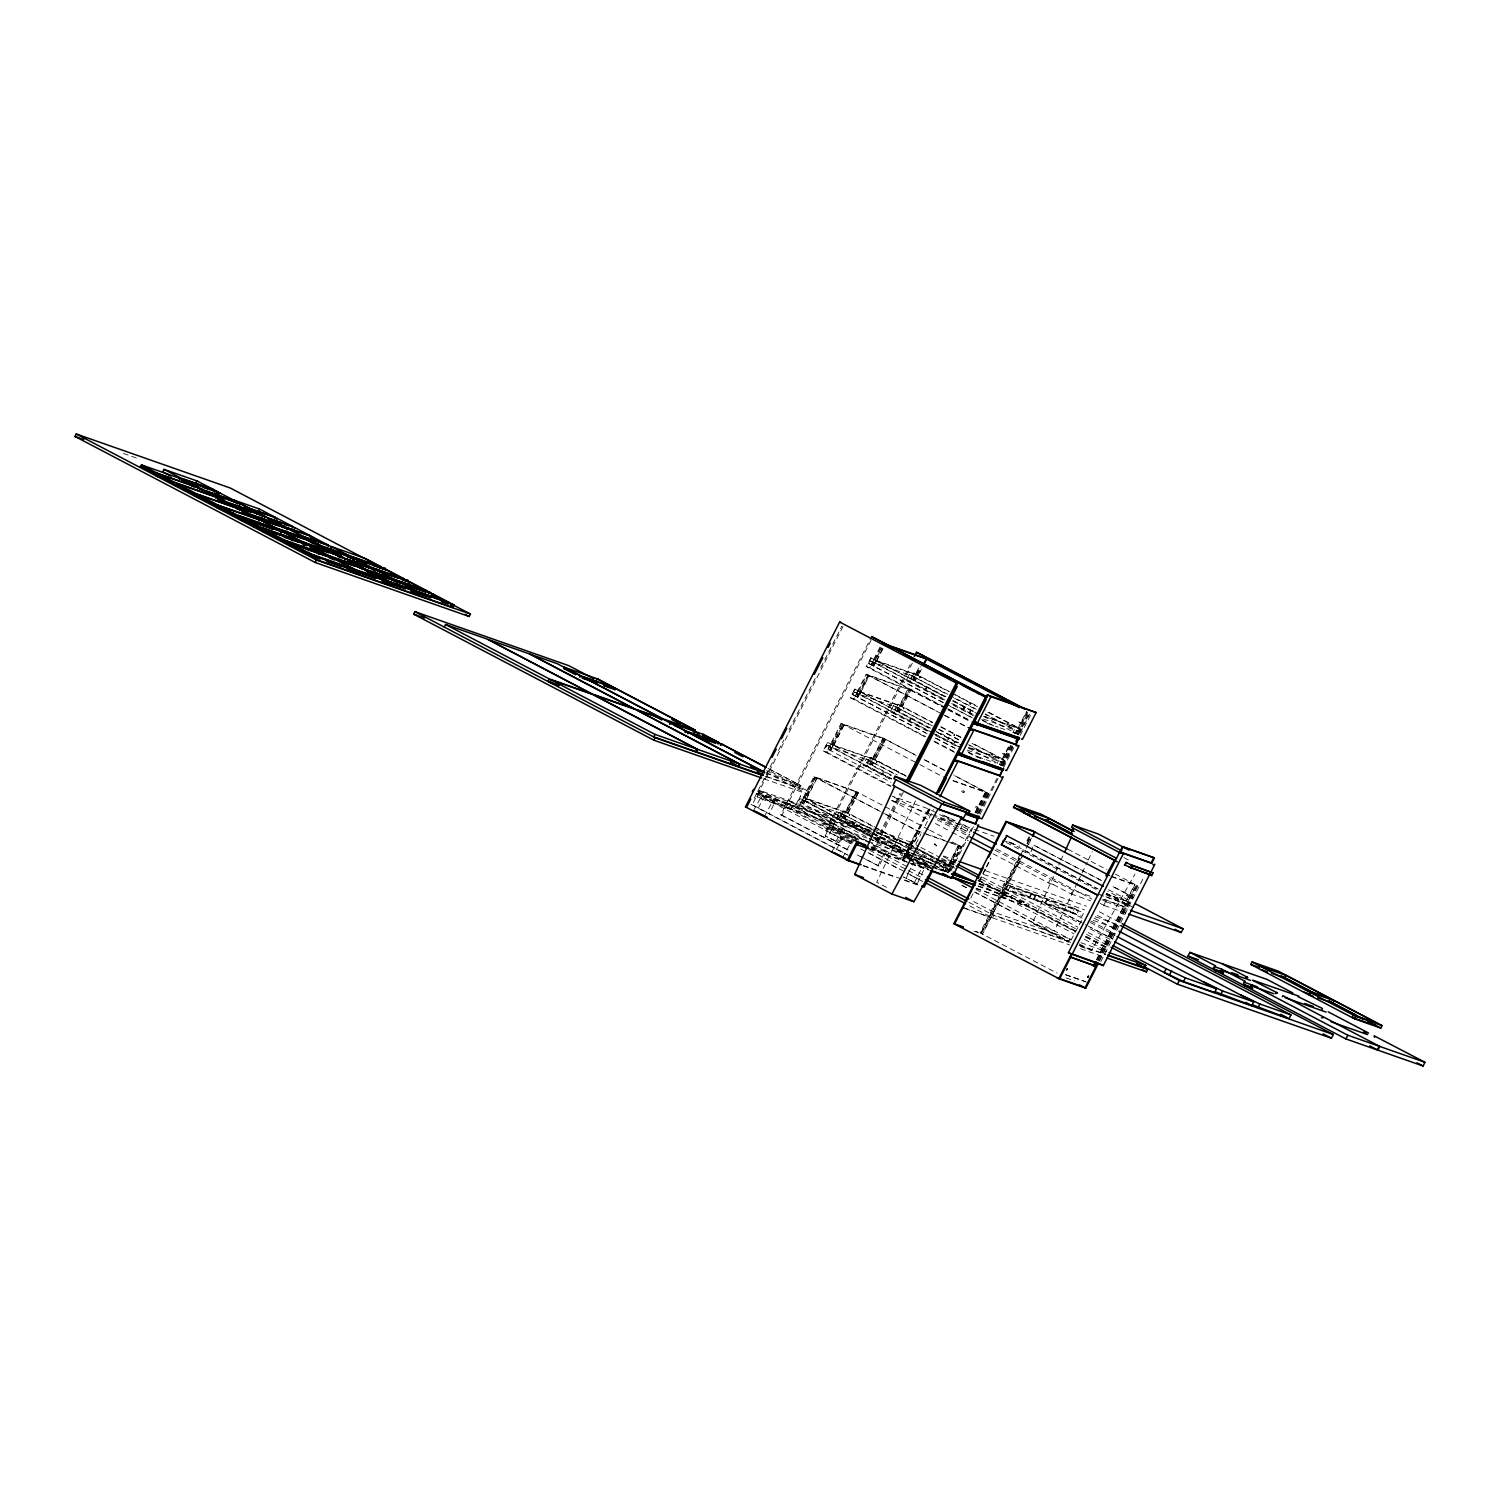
<?xml version="1.0" encoding="UTF-8"?>
<svg xmlns="http://www.w3.org/2000/svg" width="1500" height="1500" viewBox="0 0 1500 1500"><rect width="100%" height="100%" fill="white"/><g stroke="black" fill="none" stroke-linecap="round" stroke-linejoin="round"><path stroke-width="0.75" stroke-dasharray="5 3.75" d="M936.694 846.019C931.369 840.712 937.931 847.819 937.388 844.819M950.363 861.769C952.331 861.094 947.25 858.75 948.113 860.531M961.462 791.419C966.412 788.812 962.456 795.9 962.194 790.35M963.844 792.731L964.537 791.531M975.112 807.169C979.95 804.506 976.069 811.425 975.844 806.1M977.513 808.481L978.188 807.281M1002.281 753.881C1007.231 751.238 1003.125 758.137 1003.013 752.812M1018.894 721.725C1024.481 726.581 1017.225 720.094 1018.237 722.775M1020.544 723.994L1021.237 722.794M1129.519 895.875C1125.263 898.106 1127.569 891.469 1128.862 896.906M1081.669 920.456L1069.575 942.731L1032.375 923.212L1060.031 862.275M1060.987 860.175L1062.881 855.975M915.525 800.85L876.694 882.225L889.087 888.731M1077.3 882.938L1054.388 930.938L1032.375 923.212M1078.294 880.856L1087.256 862.087M1088.25 859.988L1092.225 851.644M754.237 798.169L774.3 758.794M778.519 750.487L783.806 740.138M789.075 729.769L816.544 675.881M820.763 667.594L841.894 626.138M843.019 626.531L752.194 804.788L847.2 854.625M760.988 798.806L762.881 795.094L790.2 804.675L788.306 808.406L760.988 798.806L757.031 796.744L758.944 793.031M753.431 810.769L761.812 795.694L775.012 802.2L769.181 813.675M758.344 807.994L764.194 796.519M764.269 816.45L772.65 801.375L775.012 802.2M846.881 849.487L780.788 814.819L871.613 636.562M780.788 814.819L781.931 815.212L871.688 639.038M790.706 809.231L792.6 805.519L835.069 820.425L833.175 824.138L790.706 809.231L786.769 807.169L788.663 803.456M769.688 769.331L800.194 785.344L799.575 786.581L800.962 785.606L799.688 788.081L766.069 776.287M795.994 804.263L800.775 795.731L798.056 801.094L931.2 870.75M890.981 786.581L823.144 750.975L827.55 742.294L825.206 747.806L891 782.325M924.3 736.519L850.294 697.688L854.719 689.006L929.1 727.987M946.369 708.562L866.175 666.506L870.975 657.956L945 696.788M927.112 733.706L852.356 694.519L855.094 689.138M943.013 702.525L868.237 663.319L870.975 657.956M872.663 836.287L802.575 799.519L800.363 798.75L798.056 801.094M891.562 778.669L829.725 746.231L827.512 745.444L825.206 747.806M852.356 694.519L854.663 692.156L856.875 692.944L933.15 732.956M868.237 663.319L870.562 660.975L872.775 661.744L944.925 699.6M844.012 814.5L842.644 817.181L856.556 791.625L813.956 776.681L800.794 802.5L802.913 800.081M914.569 754.538L883.706 738.337L841.106 723.394L827.944 749.212L830.081 746.794M898.312 707.925L896.944 710.606L908.756 689.175L866.156 674.231L855.094 695.925L857.231 693.506M880.031 646.987L870.994 664.744L873.113 662.325M802.575 799.519L799.519 805.5L869.419 842.194M823.144 750.975L826.669 752.212L829.725 746.231M850.294 697.688L853.819 698.925L856.875 692.944M866.175 666.506L869.719 667.744L872.775 661.744M802.537 799.95L803.812 797.475L845.644 812.156L844.387 814.631L802.537 799.95L911.737 857.4M804.188 797.606L814.706 776.944L858.525 792.731L848.006 813.394L806.175 798.713L816.694 778.05M831.337 744.319L841.856 723.656M858.488 691.031L866.906 674.494L868.088 675.131L859.669 691.65L868.088 675.131M874.387 659.831L880.688 647.438M830.869 747.281L829.5 749.963L831.262 747.413M832.144 744.806L843.038 724.275L832.519 744.938M881.494 647.925L875.175 660.319L881.869 648.056M763.856 778.781L807.844 794.212L809.119 791.737L769.05 770.569M882.675 648.544L876.356 660.938L918.206 675.619L921.356 669.431M806.55 798.844L817.069 778.2L882.525 812.531M833.7 745.556L844.219 724.894M860.85 692.269L869.269 675.75L936.769 711.15M876.75 661.069L883.05 648.675M867.075 838.125L823.8 822.956L822.525 825.431L865.8 840.619M786.769 807.169L829.237 822.075L831.131 818.362M850.444 843.562L825.656 830.55L910.144 664.744M912.337 663.075L826.8 830.962L825.656 830.55M825.131 835.931L832.913 820.631L835.275 821.475L846.112 827.156L838.913 842.644L825.131 835.931L838.913 842.644M928.575 829.425L855.788 791.362L845.269 812.025L950.588 867.206L949.331 869.7L839.044 812.269L835.988 818.269L912.056 858.188M889.875 779.006L863.137 764.981L866.194 758.981L897.263 774.9M927.3 731.1L890.288 711.694L893.344 705.694L936.788 728.1M943.2 699.919L906.188 680.494L909.244 674.513L947.775 694.275M836.306 818.888L837.562 816.413L866.156 826.444L864.881 828.919L836.306 818.888L871.519 837.375M835.275 821.475L828.094 836.962M831.769 829.35L833.025 826.875L839.344 829.087L859.031 839.419L852.712 837.206L851.456 839.681L831.769 829.35L838.088 831.562L839.344 829.087M947.737 872.4L839.888 815.737L841.256 813.056M891.131 774.956L867.038 762.45L868.406 759.769M930.619 728.137L894.188 709.163L895.556 706.481M945.975 696.638L910.069 677.962L911.438 675.281M839.888 815.737L840.825 816.075L843.938 810.825L839.513 819.506M906.038 775.875L870.712 757.406L867.975 762.788L867.038 762.45M890.288 711.694L893.831 712.931L898.237 704.25L895.125 709.481L894.188 709.163M906.188 680.494L909.712 681.731L914.138 673.069L911.025 678.3L910.069 677.962M863.137 764.981L866.681 766.219L871.087 757.537M871.163 761.213L869.794 763.894L883.706 738.337M914.194 676.725L912.825 679.406L919.612 667.856M918.619 668.062L915.469 674.25L949.05 691.8M856.969 791.981L846.45 812.644L857.344 792.112M884.513 738.825L873.6 759.356L884.513 738.825L915.994 755.419M900.75 706.069L909.544 689.663L901.125 706.2M916.65 674.869L920.85 666.6M917.025 675L920.175 668.812M847.631 813.263L858.15 792.6M874.781 759.975L885.3 739.312M901.931 706.688L910.35 690.15M917.831 675.487L920.981 669.3M835.95 841.613L843.731 826.312L846.112 827.156M831.788 851.887L840.188 836.812L853.387 843.319L840.188 836.812M836.719 849.113L842.55 837.638M842.625 857.569L851.006 842.494M871.5 849.45L900.094 793.331M872.625 849.844L901.219 793.725M903.337 792.188L873.769 850.237L869.963 848.25M877.856 865.744L885.225 851.287L886.35 851.681L879 866.138L865.462 859.237M867.975 841.369L898.256 852L899.513 849.525L930.6 865.819M756.712 793.387L906.3 845.869L907.556 843.375L913.762 846.638M876.45 832.987L909.244 844.481L910.519 842.006L918.806 846.356M904.144 856.594L905.494 853.913L800.363 798.75M906.769 851.438L917.288 830.775M902.344 860.269L928.762 808.444M902.981 860.494L931.5 804.525M927.169 819.225L890.119 799.781L927.469 812.888L929.363 809.175L892.013 796.069M929.906 808.837L903.488 860.681L788.156 800.363L759.562 790.331L858.994 842.494M905.737 857.569L919.65 832.013L906.506 857.831M930 809.4L928.106 813.113L954.469 822.356M907.95 852.056L909.131 852.675L906.337 857.362L908.119 858.3L904.969 857.194L907.688 851.812L800.4 795.6M915.862 844.05L921.038 833.888M925.181 825.75L933.469 809.475M922.725 881.494L907.95 873.731L913.65 862.594L924.469 868.275L917.288 883.762L903.488 877.031L917.288 883.762M906.45 878.081L907.95 873.731M952.612 824.85L940.8 818.644L942.694 814.931L960.806 823.35M914.325 882.712L922.106 867.431L913.088 862.706M940.8 818.644L947.1 820.856L948.994 817.144M962.381 825.262L960.487 828.975L966.788 831.188L968.681 827.475L962.775 824.381M944.175 867.45L942.806 870.131L944.587 871.05M997.125 763.556L998.494 760.856L969.619 745.725M1014.788 733.294L1013.006 732.356L1014.375 729.675L985.519 714.525M945.019 870.9L946.388 868.219M999.319 764.325L1001.269 761.869M1013.006 732.356L1015.219 733.144L1016.587 730.444M945.225 871.013L946.594 868.312M947.85 865.837L958.369 845.194M975 812.55L985.519 791.906L954.844 775.8M1002.15 759.263L1008.469 746.869M1015.406 733.237L1016.775 730.556M1018.05 728.081L1026.469 711.544M975.375 812.681L985.913 792.038L987.881 793.144L975.75 816.975M1008.844 747L1002.525 759.394L969.506 747.806M1015.8 733.369L1017.169 730.688M1026.844 711.675L1018.425 728.212L985.387 716.625M976.181 813.169L986.7 792.525M1000.706 765.037L1010.7 745.425M1017.956 731.175L1027.65 712.163M987.094 792.656L976.556 813.3L977.738 813.919M1011.075 745.556L1001.081 765.188L998.888 764.475M1016.981 733.987L1028.025 712.294M947.587 872.25L960.731 846.431M1001.888 765.675L1011.938 745.95M1017.769 734.475L1027.819 714.769M1003.256 762.975L1004.888 760.631L970.519 742.594M1019.137 731.794L1020.787 729.45L985.312 710.906M948.206 872.137L950.85 866.925L843.562 810.694M1002.506 765.562L1005.169 760.35L971.888 742.95M1019.288 732.638L1021.05 729.15L985.725 710.681M948.337 872.512L961.5 846.694L952.238 841.969M978.525 813.263L988.65 793.406L953.663 775.05M1002.638 765.938L1012.688 746.213M1018.538 734.738L1028.588 715.031M949.331 871.875L972.581 826.256M978.919 813.825L996.881 778.575M1003.219 766.125L1012.725 747.469M1020.112 732.956L1029.619 714.3M951.337 870.131L973.519 826.594M980.044 814.219L998.044 778.481M1003.519 767.719L1013.981 747.206M1020.188 735.431L1030.763 714.694M978.881 881.344L985.238 868.856M986.306 866.775L990.544 858.45M970.781 898.125L973.95 891.881M979.256 881.475L985.612 868.987M986.681 866.906L990.919 858.581M1031.381 893.288L1004.044 883.706L1002.15 887.419L1029.487 897.019L1031.381 893.288L1078.425 910.481L1076.531 914.194L1034.044 899.306L1035.956 895.575M1020.356 853.781L980.063 932.869L1056.956 973.069M1026.9 840.956L1029 836.812M1019.1 858.019L980.812 933.131L975.825 931.369M1020.15 855.919L1023.337 849.656M1027.594 841.312L1029.731 837.15M1019.419 858.562L981.244 933.488L1019.794 858.694M1027.013 843.638L1030.181 837.431M1027.406 843.769L1030.556 837.562M1022.719 855.019L982.425 934.106L1023.094 855.15M1026.094 848.381L1031.362 838.05M993.713 912.112L992.456 914.587L1068.169 941.156L1069.444 938.681L993.713 912.112L970.913 900.15M1028.588 844.387L1031.737 838.181M1007.981 885.769L1006.088 889.481L1033.425 899.081L1035.319 895.35L1004.044 883.706M969.75 905.925L992.531 917.869L993.787 915.394L1070.775 942.413M1082.119 918.188L1046.569 899.644L1009.969 886.8L1008.056 890.531L1044.675 903.356L1081.969 922.931M1032.919 847.013L1029.956 854.738M980.944 878.962L1009.95 894.188L1008.675 896.663L979.688 881.438M1011.919 895.219L1010.644 897.694L1026 905.756L1027.275 903.281L1011.919 895.219L979.462 883.819M976.05 888.562L1027.969 906.788L1029.244 904.312L1076.269 928.987M993.038 853.781L1048.612 882.938L1050.506 879.225L1072.969 890.194L1092.544 897.056M1048.612 882.938L1053.356 884.606L1055.25 880.894M1044.675 903.356L1046.569 899.644M1045.294 903.581L1047.188 899.869L1083.787 912.712L1081.894 916.425L1045.294 903.581L1086.394 925.144M1053.356 884.606L1071.075 893.906L1072.969 890.194M1074.487 908.419L1032 893.513L1030.106 897.225L1072.594 912.131L1074.487 908.419L1078.425 910.481M1070.062 938.888L1068.806 941.381L974.738 892.013M1103.7 905.344L1105.594 901.631M1100.175 903.394L1104.319 905.569L1106.213 901.856L1128.188 909.562M1096.425 959.625L1125.056 903.45M1126.312 900.975L1134.731 884.438M1096.8 959.756L1125.431 903.581L1099.237 894.394M1097.606 960.244L1136.287 885.188L1127.869 901.725L1106.306 894.15M1097.981 960.394L1126.612 904.2L1100.812 895.144M1098.787 960.881L1137.094 885.675M1127.419 904.688L1129.05 902.344L1107.919 891.3M1099.575 961.069L1137.862 885.956L1115.212 874.069M1127.588 906.112L1133.138 897.094L1112.625 886.331M1100.812 961.669L1144.294 876.319M1080.6 946.594L1091.606 950.456L1134.975 874.069M1005.337 753.994L1004.7 755.212M911.269 847.631C913.05 844.894 908.906 849.019 913.575 848.869M954.881 742.219C952.95 742.463 955.312 743.738 954.412 742.05M882.712 773.269C884.456 773.025 882.15 771.994 883.181 773.438M856.013 825.506C857.137 826.65 854.738 826.35 856.35 825.619M859.594 692.4L859.969 693.713L860.344 692.625M832.35 746.831L832.575 745.706L832.819 747M876.45 761.1L876.825 762.413L877.2 761.325M805.819 800.306L805.425 798.994L805.2 800.119M849.056 815.475L849.581 814.444L849.675 815.7M963.694 707.494L964.069 708.806L964.312 707.663M1007.7 722.906L1007.606 724.05L1008.581 723.206M948.431 738.862C946.781 739.312 949.012 740.344 948.094 738.75M991.819 754.087L992.175 755.4L992.437 754.275M894.263 845.494C892.463 845.55 894.581 847.106 893.775 845.325M970.013 710.794C969.544 713.888 971.981 709.369 969.881 711.938M1014.637 726.394C1012.837 726.788 1015.519 727.931 1014.169 726.225M998.138 757.388L998.456 758.7L998.756 757.575M900.431 848.756C898.837 849.056 900.938 850.312 900.094 848.644M1126.5 895.669L1127.156 894.469M925.931 687.656C925.35 690.6 927.938 686.381 925.763 688.8M926.531 687.844L926.231 688.969M969.919 704.212C969.281 702 971.156 705.75 970.069 703.088M910.031 718.856L910.35 720.15M910.65 719.025L909.862 719.981M954.038 734.25C953.4 737.269 956.025 732.863 954.019 735.413M954.656 734.438L954.356 735.562M899.738 840.825L900.037 842.137L900.356 841.013M875.625 661.219L875.25 662.306L876.356 661.519M919.781 676.669C918.188 678.975 922.294 675.862 919.256 677.719M920.25 676.838L919.875 677.925M859.5 693.544L859.988 692.55L859.969 693.713M903.75 707.812L903.375 708.9L904.481 708.113M876.356 762.244L876.844 761.231L876.825 762.413M806.044 799.2L805.538 800.25L805.575 799.031M963.337 708.506L964.106 707.644L963.713 708.562M970.631 710.981L970.35 712.106M943.969 863.981L943.688 865.106L944.587 864.206M970.556 703.256L970.238 704.363M875.25 662.306L875.962 661.388L875.869 662.531M984.375 716.456L1019.606 728.831M983.363 719.044L1018.35 731.306M987.169 723.319L998.175 727.181M1000.387 727.969L1004.775 729.506M968.475 747.656L1003.706 760.012M123.394 453.431L136.594 458.062M967.219 750.131L1002.45 762.488M977.887 756.825L995.494 763.013M976.106 756.619L984.487 759.562M952.875 780.45L985.913 792.038M953.288 780.994L988.65 793.406M1033.875 845.156L1100.325 879.881M1111.106 876.15L1135.106 884.569L1126.688 901.106L1107.056 894.206M1111.669 876.769L1137.862 885.956M956.663 823.125L972.037 828.525M974.231 829.294L993.994 836.231M1008.9 841.931L1015.256 844.163M1002.469 840.094L1019.925 846.225M1022.85 849.75L1023.656 850.237M1025.212 850.988L1096.8 888.562M1133.138 897.094L1111.819 886.05M767.325 773.812L767.062 775.181L768.075 774.075L800.194 785.344M765.112 776.287L809.119 791.737M921.319 832.181L916.912 830.644L906.394 851.287L915.188 854.381M923.513 832.969L958.744 845.325L948.225 865.969L939.412 862.894M926.138 834.281L961.5 846.694M1104.431 899.381L1126.05 907.369L1103.438 899.438M1071.075 893.906L1090.65 900.769M1104.319 905.569L1126.294 913.275M871.144 828.206L866.775 826.669L865.519 829.144L874.256 832.219M873.337 828.975L910.519 842.006M789.281 800.756L833.025 816.094M757.969 790.913L874.556 831.806M876.769 832.575L907.556 843.375M943.519 855.994L956.719 860.625M985.312 870.656L1086.488 906.169M786.9 802.837L758.306 792.806L857.737 844.969M831.769 818.569L788.025 803.231L858.45 840.188M941.625 859.706L954.806 864.338M983.419 874.387L1084.594 909.881M757.031 796.744L784.369 806.325L786.262 802.612L857.325 839.794M1095.188 916.706L1121.025 925.781M917.4 855.169L937.219 862.106M949.406 866.587L907.312 851.681L902.906 860.363L906.431 861.6L871.481 843.263M869.231 838.894L899.513 849.525M931.556 863.044L905.119 853.781L903.75 856.462L945.6 871.144L946.969 868.462L940.35 866.138M906.3 854.4L948.15 869.081M1093.294 920.419L1116.975 928.744M909.206 858.787L930.188 866.138M932.288 866.887L946.969 872.025M979.331 883.444L1009.95 894.188M938.344 869.4L944.831 871.688M851.456 839.681L857.775 841.894M872.194 847.125L887.587 852.525L886.331 855L871.819 847.388M930.262 867.506L888.713 852.919L887.456 855.413L870.881 846.712M978.075 885.919L1027.275 903.281M978.188 886.312L1029.244 904.312M869.381 848.644L928.8 869.55M869.587 849.131L929.006 869.981M910.837 863.869L928.05 869.906M976.237 888.3L1026 905.756M863.344 865.519L902.288 879.188M904.444 879.938L919.594 885.262M863.531 866.006L895.988 877.388M904.65 880.425L919.8 885.731M1080.881 942.694L1106.85 951.806M1079.625 945.169L1105.594 954.281M1079.569 945.487L1105.969 954.75M963.056 907.406L991.219 917.719L965.025 908.531M992.531 917.869L1069.519 944.888M1080.506 948.75L1104.712 957.225M974.062 931.163L980.625 933.469M1066.012 974.756L1085.644 981.656M1065.263 974.7L1086.45 982.144M1066.125 977.925L1074.6 980.906M934.331 844.781L935.025 843.581M913.762 672.938L953.194 693.562M955.256 694.631L977.869 706.5M951.131 692.888L977.513 706.744M949.294 695.138L976.256 709.219M985.144 713.888L1019.531 731.925M909.244 674.513L946.35 693.975M954.6 698.306L975.206 709.125M953.362 700.688L973.988 711.506M983.55 716.381L1017.938 734.4M953.212 701.1L977.887 714.056L952.425 700.781M870.6 657.825L945.9 697.425M953.175 703.931L977.906 716.906M870.562 660.975L944.775 699.919M951.6 703.556L976.5 716.625M981.675 719.494L994.012 725.962M953.475 705.319L974.025 716.1M982.256 720.413L988.425 723.656M869.194 663.656L943.65 702.731M945.694 703.8L972.262 717.75M950.494 706.481L975.15 719.419M869.719 667.744L945.788 707.644M947.85 708.731L968.4 719.513M948.431 709.65L973.088 722.587M945.788 708.619L907.987 688.913L899.569 705.431L932.606 722.775M947.85 709.688L969.675 721.275M944.944 715.444L969.487 728.325M866.156 674.231L942.281 714.188M944.344 715.256L971.1 729.3M897.863 704.119L932.812 722.456M941.044 726.769L961.987 737.7M940.8 727.069L962.212 738.244M938.85 729.188L960.938 740.719M968.55 744.712L1003.631 763.106M893.344 705.694L930.45 725.175M938.7 729.487L959.306 740.306M932.681 729.225L958.875 742.931M968.4 748.106L1002.037 765.581M937.331 732.3L962.006 745.237M854.719 689.006L934.894 731.175M936.525 731.981L961.875 745.331M935.212 734.044L959.963 747.019M854.663 692.156L960.619 747.806M967.837 751.763L982.238 759.319M935.531 735.413L956.081 746.213M968.419 752.681L974.587 755.925M853.294 694.856L925.706 732.844M935.756 738.113L954.356 747.863M935.344 738.038L959.269 750.619M853.819 698.925L925.781 736.688M934.012 741L958.688 753.938M934.594 741.919L957.206 753.787M1124.006 857.681L1130.25 860.944M924.862 759.938L945.431 770.737M884.119 738.694L882.938 738.075L872.419 758.738L906 776.287M924.169 759.712L944.625 770.438M841.106 723.394L917.85 763.538M919.894 764.606L946.05 778.462M1067.887 849.244L1106.981 869.756M870.712 757.406L905.662 775.744M1035.919 846.225L1101.562 880.669M866.194 758.981L895.05 774.131M827.55 742.294L891.3 775.744M1108.444 889.669L1131.263 901.631M827.512 745.444L891.431 778.987L866.681 766.219M1009.125 842.25L1098.263 889.031M1106.55 893.381L1133.512 907.519M1106.644 893.794L1127.794 904.819M1006.425 842.55L1097.644 890.25M1105.837 894.562L1128.413 906.394M826.669 752.212L890.4 785.662M944.663 815.962L954.506 821.138M931.444 810.262L938.288 813.75M939.731 814.612L971.456 831.15M1102.069 899.681L1106.213 901.856M947.1 820.856L958.913 827.062M960.881 828.094L966.788 831.188M927.469 812.888L936.394 817.463M937.837 818.325L969.562 834.862M996.525 849L1091.888 899.044M894.075 797.137L929.062 815.513M937.294 819.825L951.712 827.381M953.756 828.469L970.238 837.112M994.931 850.069L1050.506 879.225M935.4 823.538L949.819 831.112M951.863 832.181L968.344 840.825M1099.312 911.737L1120.013 922.594M1097.419 915.45L1120.181 927.413M929.738 830.156L945.037 838.05M1094.156 918.15L1117.294 930.169M1090.744 920.962L1115.4 933.9M884.569 813.6L918.094 831.262M918.469 831.394L919.65 832.013M1072.594 912.131L1076.531 914.194M813.956 776.681L883.913 813.394M885.975 814.481L918.9 831.75M1090.331 922.5L1114.95 935.531M1088.438 926.231L1113.094 939.15L1090.256 927.281M1009.969 886.8L1079.812 923.456M1090.088 928.837L1112.681 940.706M943.256 856.631L955.688 863.137M982.594 877.275L1077.919 927.169M1088.194 932.569L1110.994 944.625M920.869 847.444L939.506 857.231M941.587 858.319L954.019 864.844M1086.506 934.35L1108.988 946.144M768.019 768.394L800.962 785.606M941.362 860.344L953.775 866.869M978.638 879.9L1075.969 930.975M1086.319 936.394L1109.1 948.356M915.844 847.725L934.481 857.512M936.544 858.6L955.181 868.369M977.963 880.331L1075.294 931.388M1085.644 936.825L1108.425 948.769M909.244 844.481L917.531 848.831M919.612 849.919L938.25 859.706M940.331 860.794L954.825 868.406M1027.969 906.788L1075.013 931.462M1085.231 936.825L1107.731 948.638M766.519 770.681L799.688 788.081M766.425 772.481L807.844 794.212M906.3 845.869L912.506 849.113M914.587 850.2L933.206 859.988M935.288 861.075L951.844 869.756M978.769 883.894L1074.038 933.862M1084.388 939.3L1107.169 951.262M839.044 812.269L915.862 852.525M916.5 852.75L951.075 871.013M840.825 816.075L947.737 872.156M803.812 797.475L870.206 832.312M871.613 833.062L908.756 852.544M837.562 816.413L936.994 868.594M932.681 866.906L938.888 870.169M976.012 889.538L1070.925 939.619M1079.194 943.95L1091.606 950.456M874.725 837.375L907.706 854.681M906.675 854.531L907.875 855.15M913.538 858.337L932.456 868.275M914.119 859.256L930.562 867.881M873.581 838.462L910.875 858.019M912.938 859.106L933.656 869.981M898.256 852L906.544 856.35M908.625 857.438L929.344 868.312M974.925 892.219L1068.169 941.156M832.913 820.631L843.731 826.312M829.237 822.075L833.175 824.138M823.8 822.956L856.95 840.337M871.444 847.95L908.756 867.525M910.819 868.612L925.331 876.225M757.725 791.531L853.612 841.744M869.531 850.2L923.381 878.456M968.944 902.362L993.787 915.394M761.812 795.694L772.65 801.375M756.45 794.006L851.719 843.994M868.106 852.619L922.125 880.931M860.775 848.981L866.962 852.225M869.025 853.312L900 869.569M781.931 815.212L848.006 849.881M860.4 856.388L879 866.138M857.194 854.906L863.4 858.169M751.069 804.394L848.137 855.319M991.763 754.725L991.819 754.575M943.762 864.581L943.762 864.581M998.062 758.006L998.062 758.006M899.663 841.425L899.719 841.294M830.962 744.188L829.688 746.663L871.538 761.344L872.794 758.869L830.962 744.188M858.113 690.9L856.856 693.375L898.688 708.056L899.944 705.581L858.113 690.9M873.994 659.7L872.737 662.175L914.587 676.856L915.844 674.381L873.994 659.7M803.719 800.569L802.35 803.25L803.719 800.569M815.513 777.431L804.994 798.094L815.513 777.431M858.038 693.994L856.669 696.675L858.038 693.994M873.919 662.794L872.55 665.494L873.919 662.794M804.9 801.188L803.531 803.869L804.9 801.188M832.05 747.9L830.681 750.581L832.05 747.9M843.844 724.763L833.325 745.425L875.156 760.106L885.694 739.444L843.844 724.763M859.219 694.612L857.85 697.294L859.219 694.612M868.894 675.6L860.475 692.137L902.306 706.819L910.725 690.281L868.894 675.6M875.1 663.431L873.731 666.112L875.1 663.431M845.194 815.119L843.825 817.8L845.194 815.119M872.344 761.831L870.975 764.513L872.344 761.831M899.494 708.544L898.125 711.225L899.494 708.544M915.375 677.344L914.006 680.044L915.375 677.344M846.375 815.737L845.006 818.419L846.375 815.737M873.525 762.45L872.156 765.131L873.525 762.45M900.675 709.163L899.306 711.844L900.675 709.163M916.556 677.962L915.188 680.662L916.556 677.962M959.55 845.812L946.406 871.631L959.55 845.812M966.562 887.719L960.431 884.513L966.637 887.869"/><path stroke-width="1.5" d="M975.562 824.363L977.738 818.306M1000.087 776.25L1002.262 770.175M1005.506 770.212L1006.538 770.588L1019.137 745.725L1016.344 745.837M1021.444 738.881L1022.437 739.406L1036.125 712.556L987.394 694.837L973.763 723.038L1018.95 738.881L1019.475 737.85L974.306 722.006L975.806 721.481L977.25 723.562L990.938 696.694L1036.125 712.556M1298.175 996.731L1322.419 1008.469L1322.175 1009.575M1016.006 744.75L1018.162 738.994M1122.412 853.088L1151.681 863.362L1154.438 857.906L1123.069 846.9L1120.312 852.656L1123.388 853.612L1059.562 978.994L953.869 923.681L1005.956 821.438L1032.919 830.887M891.881 894.019L938.044 808.969L961.838 817.312L913.894 901.744L891.881 894.019L854.663 874.5L894.712 786.244M1064.794 851.775L1071.469 837.056M75 436.462L76.256 433.988L230.25 488.006L470.456 614.044L469.2 616.519L315.206 562.5L75 436.462L83.794 439.556M139.894 467.269L140.531 466.031L156.656 474.413L157.294 473.175L198.375 487.594L197.737 488.831M140.906 466.163L141.544 464.925L182.625 479.325L198.375 487.594M156.656 474.413L155.644 475.519L162.263 477.844M215.85 498.263L216.094 496.894L175.013 482.475L174.375 483.713L158.25 475.312L157.613 476.569L162.019 478.106M158.625 475.444L159.262 474.206L200.344 488.625L216.094 496.894M213.338 489.412L212.325 490.519L213.338 489.412L196.819 480.881L164.7 469.613L163.688 470.719L163.95 469.35L162.675 471.825L170.944 476.175M173.362 484.819L174.375 483.713M175.35 485.85L176.344 484.744L196.031 495.075L196.669 493.837L237.75 508.256L237.131 509.494M176.344 484.744L176.981 483.506L218.062 497.925L237.75 508.256M179.831 479.119L180.45 477.881L212.569 489.15L211.95 490.388M186.337 482.606L186.581 481.238L203.1 489.769L235.219 501.038L234.581 502.275M186.713 482.737L187.35 481.5L219.469 492.769L235.969 501.3L234.956 502.406L235.969 501.3M196.819 480.881L196.2 482.119L197.587 481.163M195.037 496.181L196.031 495.075M199.706 489.862L200.344 488.625M197.006 497.213L198 496.106L217.706 506.438L218.325 505.2L259.406 519.619L259.163 520.988M198 496.106L198.637 494.869L239.719 509.288L259.406 519.619M202.463 491.006L203.1 489.769M204.45 492.112L204.694 490.744L240.131 503.625L239.512 504.862M208.969 494.494L209.231 493.106L225.731 501.638L257.869 512.906L257.231 514.144M209.362 494.625L209.981 493.387L242.1 504.656L258.619 513.188L257.606 514.294M214.312 491.625L214.931 490.388L218.25 492L217.238 493.106M214.688 491.756L215.7 490.65L215.062 491.906M216.862 492.975L217.5 491.737L182.438 478.988M219.469 492.769L218.831 494.006L220.219 493.031M218.062 497.925L217.425 499.163L225.319 503.288M217.706 506.438L216.694 507.544L227.7 511.406M241.913 518.025L219.281 507.337L219.919 506.1L261.769 520.781L277.519 529.05L276.881 530.288M240.338 519.788L240.338 518.325L219.675 507.488L219.037 508.725L227.681 511.744M225.113 502.875L225.731 501.638M226.706 503.85L227.719 502.744L227.1 503.981M227.475 504.131L228.094 502.875L260.231 514.163L263.531 515.756L262.538 516.863M229.65 505.331L229.913 503.962M230.025 505.462L230.662 504.225L262.781 515.494L262.144 516.731M233.4 501.337L234.037 500.1L259.462 509.025L275.212 517.294L274.575 518.531M231.619 506.363L231.881 504.994L248.381 513.525L280.5 524.794L279.862 526.031L267.019 521.531M231.994 506.494L232.631 505.256L264.75 516.525L281.269 525.056L280.631 526.294M236.944 503.513L237.581 502.275L240.9 503.888L239.887 504.994M237.319 503.644L238.331 502.537L237.713 503.775M235.031 515.606L235.669 514.369L277.519 529.05M239.719 509.288L239.475 510.656M240.338 518.325L237.394 516.844L238.031 515.606L279.881 530.288L282.431 531.638L281.419 532.744M239.963 518.194L240.6 516.956L282.9 531.712M268.875 531.413L257.681 527.494L241.931 519.225L242.569 517.987L284.4 532.669L300.15 540.938L299.531 542.175L284.006 536.719M241.688 520.594L242.306 519.356L262.987 530.212L262.969 531.656M249.15 509.606L249.787 508.369L275.212 517.294M241.837 511.669L247.744 514.763L248.381 513.525M251.119 510.637L251.756 509.4L277.181 518.325L292.931 526.594L292.312 527.831M249.356 515.737L250.369 514.631M252.3 517.219L252.544 515.85M252.675 517.35L253.312 516.112L285.431 527.381C284.363 530.625 287.944 525.3 282.863 526.031L250.744 514.763M254.269 518.25L254.513 516.881L274.969 527.475L307.087 538.744L306.45 539.981M254.644 518.381L255.281 517.144L287.4 528.413L307.838 539.006L306.825 540.112L307.838 539.006M259.462 509.025L259.219 510.394M259.594 515.4L260.231 514.163M259.969 515.531L260.981 514.425L260.344 515.662M257.681 527.494L258.319 526.256L300.15 540.938M264.506 517.894L265.5 516.788M262.987 530.212L260.044 528.731L260.681 527.494L302.512 542.175L305.081 543.506L303.431 545.85M262.613 530.081L263.231 528.825L305.081 543.506M268.837 519.938L269.475 518.7L294.9 527.625L310.65 535.894L310.406 537.263M299.775 546.881L284.269 541.444L264.581 531.112L265.2 529.875L307.05 544.538L326.737 554.869L326.1 556.125M264.319 532.481L264.956 531.244L289.556 544.144L289.556 545.606M276.544 519.562L277.181 518.325M273.581 528.45L274.575 527.344L273.956 528.581M274.331 528.713L274.969 527.475M276.694 529.95L277.331 528.713L309.45 539.981L312.769 541.594L311.756 542.7M280.256 526.163L281.269 525.056M282.244 527.269L282.863 526.031M282.619 527.4L283.631 526.294L282.994 527.531M280.837 532.2L281.1 530.812L301.537 541.425L333.656 552.694L333.038 553.931M281.231 532.331L281.85 531.094L313.969 542.362L334.425 552.956L333.412 554.062L334.425 552.956M310.65 535.894L285.225 526.969L284.213 528.075M286.556 529.237L287.194 528L312.619 536.925L328.369 545.175L328.125 546.562M287.137 529.781L288.15 528.675M284.269 541.444L284.887 540.206L326.737 554.869M289.556 544.144L286.631 542.681L287.25 541.444L329.1 556.125L331.65 557.456L330.656 558.562M294.281 528.862L294.9 527.625M289.181 544.012L289.819 542.775L331.65 557.456M319.875 558.544L310.837 555.375L291.15 545.044L291.788 543.806L333.619 558.488L353.325 568.819L311.475 554.138L291.788 543.806M290.906 546.431L291.525 545.194L316.144 558.094L315.506 559.331L356.588 573.75L358.238 571.406L313.837 555.375L313.2 556.631L316.144 558.094M302.306 537.506L302.944 536.269L328.369 545.175M300.15 542.4L301.163 541.294L300.525 542.531M300.919 542.663L301.537 541.425M303.15 542.4C301.837 545.438 304.294 539.831 306.469 543.994L338.588 555.262L337.95 556.5M303.281 543.9L303.9 542.663L336.019 553.931L339.337 555.544L338.325 556.65M306.469 543.994L305.456 545.1L305.7 543.731M306.412 545.794L307.05 544.538M308.812 541.219L309.45 539.981M309.188 541.35L310.2 540.244L309.581 541.481M312.619 536.925L312 538.162L319.875 542.288M311.381 542.569L312 541.331L276.938 528.581M313.969 542.362L313.35 543.6L314.738 542.625M310.837 555.375L311.475 554.138M346.35 556.031L346.988 554.794L320.287 545.419L319.65 546.656L305.869 539.438M315.769 557.962L316.406 556.725L358.238 571.406M383.231 567.919L382.987 569.288L383.231 567.919C388.125 567.281 384.131 572.362 385.406 569.138L322.65 546.675L322.387 548.044M315.206 562.5L316.481 560.025L470.456 614.044M324.581 549.244L325.2 548.006L351.9 557.381L350.887 558.488M326.55 550.275L327.169 549.038L353.869 558.413L371.006 567.15L403.125 578.438L402.506 579.675M330.6 547.762L331.238 546.525L348.375 555.281L380.494 566.55L379.856 567.788L373.444 565.538M326.737 556.331L327.75 555.225M327.488 556.613L328.125 555.356L360.244 566.625L359.606 567.881M328.463 557.362L329.1 556.125M329.1 557.569L330.113 556.462L329.475 557.719M329.85 557.85L330.487 556.613L365.925 569.475L349.819 560.925L349.181 562.163M332.044 559.05L332.288 557.681M332.419 559.181L333.038 557.944L365.175 569.212L364.913 570.581L365.55 569.344L392.269 578.55L391.631 579.788L380.456 575.869M335.4 555.169L336.019 553.931M339.919 557.55L340.556 556.294L360.994 566.906L360.375 568.144M340.294 557.681L341.306 556.575M338.363 556.481L369.619 566.681L369 567.919M405.881 579.806L405.619 581.175L405.881 579.806C410.775 579.169 406.762 584.25 408.056 581.006L345.3 558.544L345.038 559.913M347.362 556.388L347.606 555.019L346.988 556.256L349.35 557.494L350.344 556.388L349.725 557.625M348.375 555.281L347.738 556.519L367.013 563.288M349.35 556.031L348.337 557.137M373.538 570.356L374.55 569.25L347.85 559.894L347.606 561.262M350.1 557.756L350.738 556.519L382.856 567.788L382.219 569.025M352.275 558.975L352.538 557.587M352.669 559.106L353.287 557.869M353.231 559.65L353.869 558.413M354.244 560.006L354.506 558.638M354.637 560.138L355.256 558.9L387.375 570.169M354.075 570.544L354.713 569.306L386.831 580.575L386.194 581.812M355.05 571.294L355.688 570.056M360 568.013L360.994 566.906M357.6 574.106L358.875 571.631L358.612 573L359.625 571.894L391.744 583.162L391.5 584.531L392.512 583.425L391.238 585.9L357.6 574.106L347.344 568.725M361.969 569.119L362.606 567.881M362.362 569.25L363.356 568.144L362.738 569.381M364.931 570.431L365.569 569.194M366.506 571.481L367.144 570.244L387.581 580.837L386.569 581.944L387.581 580.837M369.619 568.125L370.631 567.019L369.994 568.256M371.363 569.156L371.981 567.919M396.169 582.244L397.181 581.138L370.5 571.763L370.238 573.15M371.981 569.381L372.994 568.275L372.356 569.513M372.75 569.644L373.369 568.406L405.487 579.675L404.869 580.913M371.831 574.05L372.469 572.794L399.15 582.169L416.306 590.925L448.425 602.194L447.787 603.431L441.356 601.181M374.925 570.844L375.169 569.475M375.3 570.975L375.938 569.738M377.269 572.006L377.906 570.769L410.025 582.038L409.387 583.275M380.231 567.919L381.244 566.812L380.625 568.05M381.675 579.206L387.581 582.3L388.219 581.062L414.9 590.438L413.906 591.544M388.556 583.05L389.194 581.812L392.512 583.425M388.931 583.2L389.944 582.094L389.306 583.331M392.269 580.012L393.281 578.906L392.644 580.144M410.156 586.294L425.138 591.544L425.775 590.306L393.656 579.038L393.019 580.275L399.45 582.525M428.269 593.062C429.713 588.675 431.438 596.606 430.706 592.894L394.631 579.788L393.619 580.894M392.25 586.256L418.181 595.369L419.831 593.006L393.131 583.65L392.25 586.256L381.919 580.837M394.631 581.25L395.644 580.144L395.006 581.381M395.381 581.512L396.019 580.275L428.137 591.544M397.575 582.731L397.819 581.362M397.95 582.863L398.569 581.625M399.544 583.762L399.788 582.394M399.919 583.894L400.538 582.656L432.675 593.925L432.037 595.163L439.913 599.288M402.881 579.806L403.894 578.7L403.256 579.938M414.9 591.9L415.912 590.794L415.294 592.031M416.306 590.925L415.669 592.163L426.375 595.913M410.925 591.375L419.194 595.706L452.831 607.519L454.106 605.044L452.719 606.019L453.337 604.781L417.262 591.675L416.269 592.781L419.194 594.263M418.031 593.4L418.669 592.163L450.787 603.431M419.194 595.706L421.219 593.494M761.663 777.994L653.869 740.194L413.663 614.156L414.919 611.663L568.894 665.7L593.756 678.731M426.525 590.569L425.531 591.675L426.525 590.569L410.775 582.319M432.413 595.294L433.425 594.188M449.175 602.456L448.163 603.562L449.175 602.456L433.05 594.056M450.9 604.931L451.163 603.562L450.525 604.8L453.094 606.15M444.3 626.981L445.556 624.487L487.406 639.169L591.169 693.619L549.319 678.938L445.556 624.487M549.319 678.938L548.062 681.413L559.069 685.275M696.9 749.1L655.05 734.419L653.794 736.894L695.625 751.575L696.9 749.1L593.137 694.65L551.287 679.969L550.031 682.444L558.844 685.538M564.263 668.7L564.881 667.463L597 678.731L612.75 686.981L612.131 688.237M579.619 676.819L579.881 675.45M580.012 676.969L580.631 675.712L612.75 686.981M597 678.731L596.381 679.969L597.769 678.994M612.506 688.369L613.519 687.263L612.881 688.5M693.844 731.1L694.462 729.862L615.112 688.237L614.494 689.475L603.787 685.706M614.869 689.606L615.881 688.5L615.244 689.738M660.956 718.106L634.256 708.75L530.494 654.3L557.194 663.656L661.969 718.462L661.331 719.7L655.237 716.494M661.725 719.831L662.344 718.594L694.462 729.862M653.869 740.194L655.125 737.7L762.919 775.519M669.6 724.031L669.862 722.663M669.994 724.181L670.613 722.925L702.731 734.194L718.5 742.463L717.863 743.7M685.744 732.431L686.362 731.194L718.5 742.463M687.712 733.538L687.975 732.169M688.106 733.669L688.725 732.431L720.862 743.7L765.619 767.194M694.219 731.231L695.231 730.125L693.956 732.6M702.488 735.581L703.5 734.475M697.519 749.325L696.262 751.8L738.113 766.481L739.369 763.987L635.606 709.556L593.756 694.875L697.519 749.325L739.369 763.987M718.237 743.831L719.25 742.725L703.125 734.344M720.225 744.938L720.862 743.7M720.6 745.087L721.613 743.981L720.975 745.219M730.425 762.337L738.731 766.688L740.006 764.212L764.644 772.856M752.306 791.831L753.581 789.356M859.2 864.487L847.256 860.288L856.725 841.706L857.869 842.1L848.381 860.681L745.462 806.887L839.644 622.013L840.788 622.406M750.825 798.975L746.587 807.281L745.462 806.887M771.994 757.425L776.231 749.119M781.519 738.731L786.806 728.344M814.331 674.344L822.788 657.731M828.094 647.344L830.212 643.181M914.363 656.456L916.481 652.312L917.625 652.706L1023.656 708.337M923.081 665.156L926.25 658.969M924.525 663.225L926.625 659.1L884.794 644.419M857.737 844.969L858.994 842.494L865.594 844.819M943.369 804.525L893.831 778.612L894.994 776.344L920.737 785.381L969.769 811.106L968.606 813.375M895.913 779.625L892.969 785.4L938.85 809.475L963.581 818.156L966.525 812.381L968.1 813.206M906.431 780.862L956.213 683.175L957.356 683.569L907.5 781.425M908.625 781.819L957.225 686.456L956.081 686.044M936.15 793.931L985.819 696.487L986.944 696.881L938.344 792.244M936.994 793.744L957.075 754.331L1002.863 770.494M1018.744 739.294L972.975 723.131L957.281 753.919L1003.069 770.081L1003.763 768.787M938.962 792.356L946.05 778.462M978.956 713.888L985.988 700.087M940.012 796.65L957.994 761.344L955.5 761.344L955.031 759.806L1000.219 775.65M938.85 809.475L941.794 803.7L966.525 812.381M969.769 811.106L944.025 802.069L942.863 804.338L979.462 816.731M932.325 871.144L924.113 887.25L921.75 886.013M1015.894 741.244L1017.994 737.1M975.825 822.506L978.994 816.281M1000.125 774.825L1003.294 768.6M1015.969 743.719L1019.137 737.494M965.625 813.675L978.544 818.212L979.069 817.181M930.188 870.656L951.712 878.212L978.713 825.037L977.269 825.262M1117.312 861.863L1013.55 807.413L1014.806 804.938L1041 814.125L1074.206 831.544M954.619 923.944L975.825 882.319M977.963 878.156L983.25 867.75M988.556 857.344L1006.725 821.7M1097.775 895.294L1001.362 844.706L1006.931 835.706M1001.362 844.706L1005.975 837.562M1032.412 835.988L1034.513 831.863M1032.788 836.119L1034.888 831.994L1008.713 822.806M1034.419 816.281L1047.469 820.856L1048.725 818.381L1073.1 831.169M1120.556 853.05L1071.544 827.325L1072.688 825.056L1098.45 834.094L1129.087 850.163M1070.662 834.113L1073.625 828.337M1152.825 864.731L1154.831 864.319L1103.287 965.625L1068.394 952.762L1122.487 846.581L1154.438 857.906M1071.581 953.7L1058.812 978.731L1085.756 988.181L1098.525 963.15M1124.513 864.956L1126.706 862.575L1124.513 864.956L1151.644 875.569L1153.013 872.888L1130.438 864.525M1130.812 868.275L1132.181 865.575L1153.013 872.888M1093.237 965.869L1095.356 961.706M1093.631 966L1095.75 961.838M1094.419 966.488L1096.538 962.325M1094.812 966.619L1096.931 962.475M1085.006 987.919L1097.719 962.944M1151.719 861.75L1153.838 857.587M1111.031 947.231L1145.794 965.456L1144.537 967.95L1107.75 955.031M1106.906 958.013L1146.506 971.906L1147.763 969.412L1139.494 965.081M1128.487 914.044L1181.194 932.531L1183.088 928.819L1135.406 903.806M1216.481 988.8L1185.375 977.887L1166.1 968.719L1164.206 972.45L1183.481 981.6L1214.587 992.513L1216.481 988.8L1117.05 936.525M1169.7 974.362L1171.594 970.65M1222.969 972.975L1214.606 970.031L1188.019 956.081L1189.912 952.369L1221.281 963.375L1247.794 977.513L1245.787 977.719M1177.425 984.206L1179.319 980.494L1333.312 1034.513L1331.419 1038.225L1177.425 984.206L1144.294 966.825M1183.481 981.6L1185.375 977.887M1214.606 970.031L1213.369 967.631L1215.619 965.887L1189.912 952.369M1252.688 988.575L1244.325 985.631L1215 970.238L1220.794 972.319L1221.806 969.113L1245.244 981.394C1238.925 983.831 1252.725 990.131 1251.544 984.712L1347.825 1035.225L1379.175 1046.231L1377.281 1049.944L1345.931 1038.938L1244.719 985.837L1251.3 987.544M1220.7 994.669L1222.594 990.956L1253.719 1001.869L1251.825 1005.581L1214.794 991.575M1250.831 964.425L1252.087 961.95L1278.281 971.138L1382.044 1025.588L1380.769 1028.062L1354.594 1018.875L1250.831 964.425L1259.55 967.481M1257.938 1007.738L1259.831 1004.006L1290.956 1014.919L1289.044 1018.65L1252.031 1004.625M1271.7 973.294L1284.731 977.869L1286.006 975.394L1377.356 1023.319L1353.45 1014.937L1352.175 1017.413L1376.1 1025.794L1367.981 1021.538M1354.594 1018.875L1355.85 1016.4L1382.044 1025.588M1345.931 1038.938L1347.825 1035.225M1377.919 1050.169L1379.812 1046.456L1425 1062.3L1423.106 1066.012L1377.919 1050.169L1369.725 1045.856M1105.856 875.906L1114.65 859.706M971.306 757.725C962.944 755.212 954.694 749.25 961.35 754.744L973.875 730.163L971.381 730.163L970.931 728.606L1016.119 744.469M1252.5 980.25L1277.513 992.963L1275.806 993.337M1323.15 1017.694L1323.112 1016.7M1245.863 978.131L1246.987 976.894M1253.25 980.363L1298.85 996.131M1275.863 993.6L1276.594 992.4M1328.156 1011.825L1368.581 1033.031L1363.462 1032.075M1321.462 1017.788L1322.588 1017.731M1001.25 777.319L1003.219 776.756L981.938 818.85L968.119 813.675M924.637 657.994L882.806 643.312L883.612 643.8M978.413 723.787L1019.306 738.131M973.181 722.719L1003.312 733.294M1007.606 734.812L1018.95 738.881M972.9 729.637L1018.088 745.5M214.931 490.388L182.812 479.119L181.988 480.562L192.9 484.125M181.969 479.869L192.675 483.637M203.381 487.387L209.794 489.637M982.069 761.494L1001.438 768.3M960.375 754.219L1003.406 769.331M959.438 754.669L987.413 764.475M991.706 765.994L1003.069 770.081M237.581 502.275L205.463 491.006L204.825 492.244L224.1 499.012M204.6 491.756L223.875 498.525M235.819 506.644L246.525 510.394M292.931 526.594L267.506 517.669L251.756 509.4M236.044 507.131L251.025 512.381M957 760.837L1000.031 775.931M247.744 514.763L262.744 520.031M267.244 522.019L277.95 525.769M331.238 546.525L304.537 537.169L320.287 545.419M331.856 546.75L331.613 548.119L332.625 547.013L364.744 558.281M365.494 558.544L381.244 566.812M293.606 535.481L304.312 539.231M252.713 521.812L272.175 528.638M252.919 522.3L272.381 529.125M388.144 570.431L403.894 578.7M322.2 547.556L337.331 552.863M336.788 554.194L336.15 555.431M308.062 544.894L328.125 555.356M308.438 545.025L340.556 556.294M313.762 547.163L324.469 550.913M262.594 529.612L273.394 533.419M284.213 537.206L299.344 542.512M313.988 547.65L328.969 552.919M349.819 560.925L376.519 570.281L393.656 579.038M349.163 560.962L368.606 567.788M378.938 571.406L398.212 578.156M367.144 570.244L335.006 558.975L334.012 560.081L334.256 558.713L354.713 569.306M394.631 579.788L367.519 570.375L366.881 571.613L377.738 577.144M306.262 549.15L325.725 555.975M336.056 559.612L355.331 566.362M367.481 571.312L373.969 573.6M367.688 571.8L374.156 574.069M380.644 576.356L387.131 578.625M410.381 586.781L425.363 592.031M389.194 581.812L357.075 570.544L356.438 571.781L375.712 578.55M417.262 591.675L390.581 582.3L393.131 583.65M326.363 560.831L350.138 569.175M356.212 571.294L375.487 578.062M390.131 583.2L400.931 586.987M313.2 556.631L320.081 559.031M326.55 561.3L341.7 566.625M405.45 588.994L390.319 583.688L392.887 585.019M420.169 594.15L430.875 597.9M441.581 601.669L448.012 603.919M1024.819 809.981L1048.725 818.381M1013.55 807.413L1024.463 811.238M1030.069 814.744L1023.544 812.456L1114.912 860.4M1065.956 831.581L1072.481 833.869M1120.444 852.056L1151.812 863.062M413.663 614.156L424.65 618M564.131 667.2L563.869 668.569L575.681 674.756M1129.069 867.206L1146.131 873.188M615.112 688.237L582.994 676.969L662.344 718.594M582.15 677.719L592.856 681.469M603.562 685.219L609.994 687.488M582.375 678.206L597.356 683.456M965.419 814.087L978.337 818.625M960.638 818.494L975.694 823.781M960.45 818.775L975.525 824.062M978.319 826.35L1000.275 834.056M675.037 725.962L681.356 728.175M696.45 736.2L711.431 741.45M696.675 736.688L715.931 743.438M738.731 766.688L763.369 775.35M1130.381 910.331L1183.088 928.819M1262.081 966.994L1286.006 975.394M958.913 861.394L980.906 869.119M1260.825 969.469L1267.35 971.756M1305.206 989.625L1329.112 998.006M1303.931 992.1L1310.456 994.388M1221.9 963.6L1267.087 979.444L1292.681 992.869L1292.156 993.919M1313.4 996.319L1309.05 994.781L1310.325 992.306L1334.231 1000.706L1332.975 1003.181L1317.75 997.837M1188.019 956.081L1198.462 959.756M952.388 873.994L965.588 878.625M974.963 881.906L953.156 872.1M951.337 873.956L975.131 882.319M1214.981 966.825L1221.263 969.038M1231.706 972.694L1237.987 974.906M1221.281 970.144L1250.55 980.4M951.544 876.712L973.181 884.288M953.513 877.744L975.15 885.319M1213.931 968.906L1223.662 972.563M942.9 874.369L946.425 875.606M933.113 871.069L951.712 878.212M856.594 844.575L868.725 848.831M1215 970.238L1223.363 973.181M1244.719 982.425L1257.262 986.831M1304.681 1003.462L1313.287 1006.481M1251.019 985.744L1274.006 993.806M1285.162 997.725L1326.038 1012.069M1243.669 984.506L1252.031 987.431M1331.044 1021.781L1367.606 1034.625M1203.337 981.788L1222.594 990.956M1240.556 994.856L1259.831 1004.006M846.019 859.444L861.169 864.769M1109.025 952.556L1145.794 965.456M1108.181 955.519L1147.763 969.412M854.663 874.5L863.475 877.594M1068.394 952.762L1097.662 963.019M1070.062 956.7L1096.05 966.244L1070.625 957.319M953.869 923.681L963.112 926.906M956.606 925.05L963.15 927.337M1056.825 977.625L1083.019 986.812M293.25 537.75L292.106 537.169L293.306 537.769M346.406 565.65L345.262 565.05L346.462 565.669M341.044 555.881L339.956 555.3L341.137 555.919M233.513 512.812L233.194 512.606M318.844 554.4L318.544 554.175M339.394 551.287L339.713 551.456M317.775 543.638L318.094 543.806M363.056 567.413L363.394 567.562M385.706 579.281L386.025 579.45M308.831 552.356L309.15 552.525M916.481 652.312L1024.556 709.012M923.888 657.731L1019.288 707.663M987.394 694.837L990.938 696.694M986.944 696.881L871.613 636.562L985.819 696.487M885.169 644.55L893.344 648.844M903.562 654.206L915.844 660.656M934.256 670.312L944.475 675.675M954.694 681.038L958.8 683.194M962.887 685.331L973.106 690.694M977.194 692.85L985.387 697.144M882.038 643.05L890.269 647.362M904.688 654.919L912.9 659.25M923.194 664.65L927.319 666.806M931.425 668.962L941.719 674.363M945.825 676.519L949.95 678.675M960.244 684.075L978.75 693.787M839.644 622.013L957.356 683.569M1008.994 734.438L1013.1 736.594M973.763 723.431L977.85 725.569M996.619 766.875L1000.744 769.031M1072.688 825.056L1121.719 850.781M1045.969 819.862L1068.787 831.844M1047.469 820.856L1071.825 833.644M1125.881 862.275L1132.181 865.575M1145.344 872.269L1151.644 875.569M1014.806 804.938L1116.506 858.3M1032.15 830.625L1067.25 849.038M1005.956 821.438L1109.306 875.513M1281.169 975.787L1310.212 991.031M1328.888 1000.837L1355.869 1014.994M1374.544 1024.8L1380.769 1028.062M1284.731 977.869L1315.2 993.844M1329.394 1001.306L1363.912 1019.419M1252.087 961.95L1355.85 1016.4M894.994 776.344L944.025 802.069M1006.106 835.406L1103.325 886.275M1174.969 929.269L1181.194 932.531M1425 1062.3L1374.169 1035.825L1374.487 1037.288M1002.188 845.006L1096.538 894.506M1416.956 1062.788L1423.106 1066.012M973.538 832.238L996.337 844.2M1379.812 1046.456L1282.913 995.7L1282.369 996.75M970.238 837.112L992.869 848.981M970.387 841.912L990.975 852.712M1122.094 923.681L1333.312 1034.513M1121.025 925.781L1290.956 1014.919M1323.131 1033.875L1331.419 1038.225M1280.756 1014.3L1286.981 1017.563M1119.019 931.2L1253.719 1001.869M1245.6 1002.319L1251.825 1005.581M1114.744 941.775L1166.1 968.719M957.75 864.225L978.45 875.1M1112.85 945.506L1179.319 980.494M956.081 865.931L978.862 877.875M597.394 678.862L613.519 687.263M615.506 688.369L695.231 730.125M721.238 743.831L766.369 767.456M451.163 603.562L454.106 605.044M671.831 719.494L679.969 723.769M693.15 730.894L699.356 734.138M704.456 736.613L714.3 741.769M734.85 752.55L742.987 756.825M1136.362 963.656L1142.494 966.862M371.981 563.663L379.856 567.788M465.056 614.344L469.2 616.519M1142.362 969.731L1146.506 971.906M564.881 667.463L580.631 675.712M670.613 722.925L686.362 731.194M688.725 732.431L764.006 771.938M764.625 772.5L662.925 719.138L636.244 709.781L740.006 764.212M750.788 766.631L754.856 768.769M356.606 561.169L360.544 563.231M385.144 576.15L389.081 578.212M284.438 523.688L288.375 525.769M410.344 589.612L414.281 591.675M757.125 771.712L763.35 774.975M234.037 500.1L249.787 508.369M269.475 518.7L285.225 526.969M287.194 528L302.944 536.269M322.65 546.675L325.2 548.006M327.169 549.038L342.938 557.306M345.3 558.544L347.85 559.894M367.931 570.431L370.5 571.763M372.469 572.794L388.219 581.062M951.319 876.694L972.056 887.569M942.656 873.413L948.356 876.413M233.025 501.206L236.962 503.269M243.825 507.056L251.7 511.181M253.087 511.669L257.025 513.731M272.381 522.038L282.619 527.175M733.95 764.288L738.113 766.481M385.087 582.675L391.238 585.9M163.95 469.35L180.45 477.881M227.344 502.613L230.662 504.225M249.994 514.5L253.312 516.112M329.738 556.331L333.038 557.944M359.625 571.894L356.306 570.281L356.062 571.65L358.988 573.131M190.275 484.669L194.213 486.731M185.925 482.644L193.8 486.769M246.975 514.669L250.912 516.731M301.894 543.413L304.444 544.744M309.975 547.725L313.912 549.788M350.438 570.525L356.588 573.75M1099.744 963.75L1103.287 965.625M141.544 464.925L157.294 473.175M159.262 474.206L175.013 482.475M176.981 483.506L196.669 493.837M198.637 494.869L218.325 505.2M219.919 506.1L235.669 514.369M238.031 515.606L240.6 516.956M242.569 517.987L258.319 526.256M260.681 527.494L263.231 528.825M265.2 529.875L284.887 540.206M287.25 541.444L289.819 542.775M313.837 555.375L316.406 556.725M551.287 679.969L655.05 734.419M927.394 877.312L968.85 899.062M858.544 842.25L868.05 847.256M856.725 841.706L867.806 847.519M140.531 466.031L156.281 474.281M158.25 475.312L174 483.581M175.969 484.612L195.656 494.944M197.625 495.975L217.312 506.306M76.256 433.988L316.481 560.025M414.919 611.663L655.125 737.7M925.444 879.544L966.862 901.275M926.25 883.106L965.606 903.75M963.056 907.406L964.237 908.044M834.769 852.938L845.588 858.619L831.788 851.887M1079.587 984.956L1085.756 988.181M905.625 897.413L913.894 901.744M1087.763 977.25L1088.438 976.219L1087.763 977.25M1066.631 969.769L1067.344 968.869L1066.631 969.769M179.7 477.619L179.438 478.988L179.7 477.619M202.331 489.506L202.088 490.875L202.331 489.506M224.981 501.375L224.738 502.744L224.981 501.375M247.631 513.263L247.369 514.631L247.631 513.263M353.944 569.044L353.7 570.413L353.944 569.044M417.9 591.9L417.656 593.269L417.9 591.9M685.613 730.931L685.35 732.3L685.613 730.931M255.338 524.25L256.537 524.869L255.338 524.25M254.081 526.725L255.262 527.344L254.081 526.725M291.469 540L292.65 540.619L291.656 540.094M529.875 654.075L488.025 639.394L591.788 693.844L633.638 708.525L529.875 654.075M756.394 811.819L753.431 810.769L767.231 817.5L756.394 811.819M361.631 562.913L362.775 563.513L361.725 562.95M384.262 574.781L385.425 575.4L384.262 574.781M406.913 586.669L408.075 587.288L406.913 586.669M269.531 525.3L270.656 525.9L269.625 525.337M318.75 551.119L319.894 551.719L318.75 551.119"/></g></svg>
